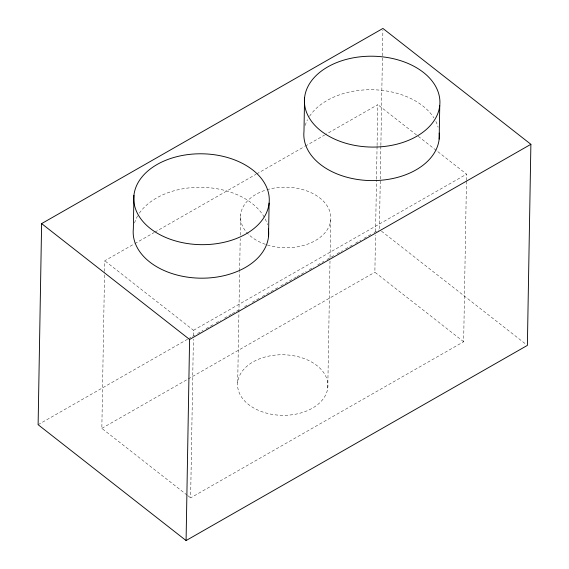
<?xml version="1.0" encoding="UTF-8"?>
<svg xmlns="http://www.w3.org/2000/svg" width="569" height="569" viewBox="0 0 569 569"><rect width="100%" height="100%" fill="white"/><g stroke="black" fill="none" stroke-linecap="round" stroke-linejoin="round"><path stroke-width="0.43" stroke-dasharray="2.85 2.13" d="M187.123 495.13L101.837 428.357L104.561 272.309M104.575 271.42L104.76 260.78L134.071 244.023M466.452 181.255L463.65 341.734L190.622 497.868L193.389 339.152M193.453 335.61L193.545 330.29L104.76 260.78M237.7 382.318L238.909 313.163M238.923 312.274L239.634 271.491M239.649 270.602L240.21 238.681M240.267 235.139L240.623 214.741M327.787 387.774A45.179 30.285 1 0 0 263.184 357.552A45.179 30.285 1 0 0 257.259 409.808A45.179 30.285 1 0 0 327.787 387.774L329.999 260.979M330.063 257.437L330.717 220.196M463.65 341.734L374.871 272.224L375.519 234.99M375.583 231.441L376.479 180.017M376.493 179.128L377.069 146.325M377.083 145.436L377.795 104.653L325.347 134.64M379.423 228.653L380.27 179.932M380.284 179.05L380.86 146.269M380.874 145.387L382.887 30.221M466.466 180.366L466.58 174.157L377.795 104.653M134.839 243.582L154.121 232.557M154.896 232.109L255.936 174.334M256.704 173.894L304.522 146.553M305.297 146.112L324.579 135.081M193.545 330.29L466.58 174.157M38.116 424.702L187.571 339.238M188.346 338.797L194.506 335.269M197.585 333.512L202.984 330.425M206.063 328.662L212.998 324.7M216.078 322.936L220.701 320.297M224.556 318.092L231.483 314.124M232.259 313.683L240.73 308.839M244.585 306.634L249.208 303.995M252.287 302.231L259.222 298.27M262.302 296.506L277.708 287.694M280.794 285.93L296.2 277.117M296.968 276.676L306.214 271.392M309.294 269.628L313.917 266.989M317.772 264.784L323.932 261.263M327.019 259.5L333.953 255.531M337.033 253.774L342.424 250.687M345.504 248.923L352.439 244.962M355.525 243.198L360.917 240.111M363.996 238.354L370.931 234.385M374.011 232.621L378.634 229.983M101.837 428.357L187.45 379.402M188.218 378.961L374.871 272.224M381.5 231.178L525.984 344.295M187.827 495.677L190.622 497.868M305.197 125.415A67.768 45.435 1 0 1 307.537 119.703M309.557 116.261A67.768 45.435 1 0 1 371.955 89.731A67.768 45.435 1 0 1 433.898 117.925M435.861 121.417A67.768 45.435 1 0 1 438.109 127.186M134.547 222.991A67.768 45.435 1 0 1 137.648 215.893M139.369 213.169A67.768 45.435 1 0 1 203.531 187.365A67.768 45.435 1 0 1 264.485 217.593M265.218 219.001A67.768 45.435 1 0 1 267.466 224.769M266.925 189.733A45.179 30.285 1 0 1 330.667 220.594A45.179 30.285 1 0 1 259.941 242.117A45.179 30.285 1 0 1 266.107 189.975"/><path stroke-width="0.85" d="M41.622 223.61L38.116 424.702L186.084 540.55L527.378 345.39L530.884 144.298L382.916 28.45L41.622 223.61L189.598 339.458L186.084 540.55M133.928 195.352L133.345 228.873A67.768 45.435 1 0 0 201.817 278.184A67.768 45.435 1 0 0 268.369 228.98M268.518 236.619L269.109 203.105A67.768 45.435 1 0 0 171.888 158.082A67.768 45.435 1 0 0 163.559 236.505A67.768 45.435 1 0 0 269.109 203.105M304.571 97.776L303.988 131.29A67.768 45.435 1 0 0 371.201 180.593A67.768 45.435 1 0 0 439.218 133.096M439.168 139.035L439.752 105.521A67.768 45.435 1 0 0 342.531 60.499A67.768 45.435 1 0 0 334.202 138.921A67.768 45.435 1 0 0 439.752 105.521M189.598 339.458L530.884 144.298"/></g></svg>
